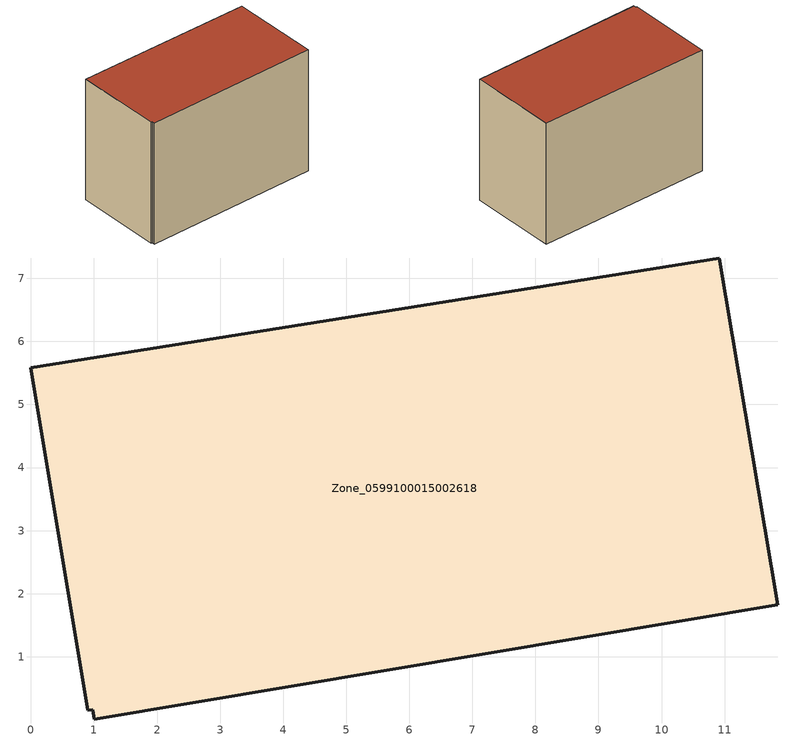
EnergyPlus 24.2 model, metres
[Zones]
Zone_0599100015002618
 floor ground (C_G): 0.98,0.16 0.9,0.15 0,5.59 10.92,7.32 11.84,1.82 1,0.01 z1.01
 wall outside (C_F): 11.84,1.82 10.92,7.32 0,5.59 0.9,0.15 0.98,0.16 1,0.01 11.84,1.82 z1.01:8.94
 roof outside (C_R): 1,0.01 11.84,1.82 10.92,7.32 0,5.59 0.9,0.15 0.98,0.16 z8.94
[BUILDING]
Pand.0599100015002618: North Axis=0; Terrain=City; Loads Convergence Tolerance Value=0.04; Temperature Convergence Tolerance Value=0.4; Solar Distribution=FullExterior; Maximum Number of Warmup Days=25; Minimum Number of Warmup Days=1
[Site:Location]
Rotterdam.The.Hague.AP_ZH_NLD Design_Conditions: Latitude=51.96; Longitude=4.45; Time Zone=1; Elevation=-4.5
[SITE:GROUNDTEMPERATURE:BUILDINGSURFACE]
18, 18, 18, 18, 18, 18, 18, 18, 18, 18, 18, 18
[MATERIAL] Thermal Absorptance=0.9; Solar Absorptance=0.7; Visible Absorptance=0.7
Name | Roughness | Thickness | Conductivity | Density | Specific Heat
G.TC.1975-1991 | MediumSmooth | 0.15 | 0.288461 | 540 | 1210
F.TC.1975-1991 | Rough | 0.3 | 0.230769 | 1920 | 840
R.TC.1975-1991 | MediumRough | 0.2 | 0.153846 | 1500 | 1000
[CONSTRUCTION]
C_G: G.TC.1975-1991
C_F: F.TC.1975-1991
C_R: R.TC.1975-1991
[ZONE]
Zone_0599100015002618: Type=1; Multiplier=1; Ceiling Height=Autocalculate; Volume=Autocalculate; Floor Area=autocalculate; Part of Total Floor Area=Yes
[ZONEINFILTRATION:DESIGNFLOWRATE]
Infil_Zone_0599100015002618: Zone or ZoneList or Space or SpaceList=Zone_0599100015002618; Schedule=AlwaysOn; Design Flow Rate Calculation Method=Flow/Area; Flow Rate per Floor Area=0.003; Constant Term Coefficient=1; Temperature Term Coefficient=0; Velocity Term Coefficient=0; Velocity Squared Term Coefficient=0
[HVACTEMPLATE:ZONE:IDEALLOADSAIRSYSTEM]
Zone_0599100015002618: Maximum Heating Supply Air Temperature=50; Minimum Cooling Supply Air Temperature=13; Maximum Heating Supply Air Humidity Ratio=0.0156; Minimum Cooling Supply Air Humidity Ratio=0.0077; Heating Limit=NoLimit; Cooling Limit=NoLimit; Dehumidification Control Type=ConstantSensibleHeatRatio; Cooling Sensible Heat Ratio=0.7; Dehumidification Setpoint=60; Humidification Control Type=None; Humidification Setpoint=30; Outdoor Air Method=None; Outdoor Air Flow Rate per Person=0.00944; Outdoor Air Flow Rate per Zone Floor Area=0; Outdoor Air Flow Rate per Zone=0; Demand Controlled Ventilation Type=None; Outdoor Air Economizer Type=NoEconomizer; Heat Recovery Type=None; Sensible Heat Recovery Effectiveness=0.7; Latent Heat Recovery Effectiveness=0.65
[ZONECONTROL:THERMOSTAT]
ThermostatControl_Zone_0599100015002618: Zone or ZoneList=Zone_0599100015002618; Control Type Schedule=DualSetpointControlType; Control 1=Thermostat_Zone_0599100015002618; Temperature Difference Between Cutout And Setpoint=0
[THERMOSTATSETPOINT:DUALSETPOINT]
Thermostat_Zone_0599100015002618: Heating Setpoint Temperature Schedule=HeatingSetpoint_Zone_0599100015002618; Cooling Setpoint Temperature Schedule=CoolingSetpoint_Zone_0599100015002618
[SCHEDULE:COMPACT]
HeatingSetpoint_Zone_0599100015002618: Through: 12/31, For: AllDays, Until: 24:00, 21
CoolingSetpoint_Zone_0599100015002618: Through: 12/31, For: AllDays, Until: 24:00, 24
DualSetpointControlType: Through: 12/31, For: AllDays, Until: 24:00, 4
AlwaysOn: Through: 12/31, For: AllDays, Until: 24:00, 1
